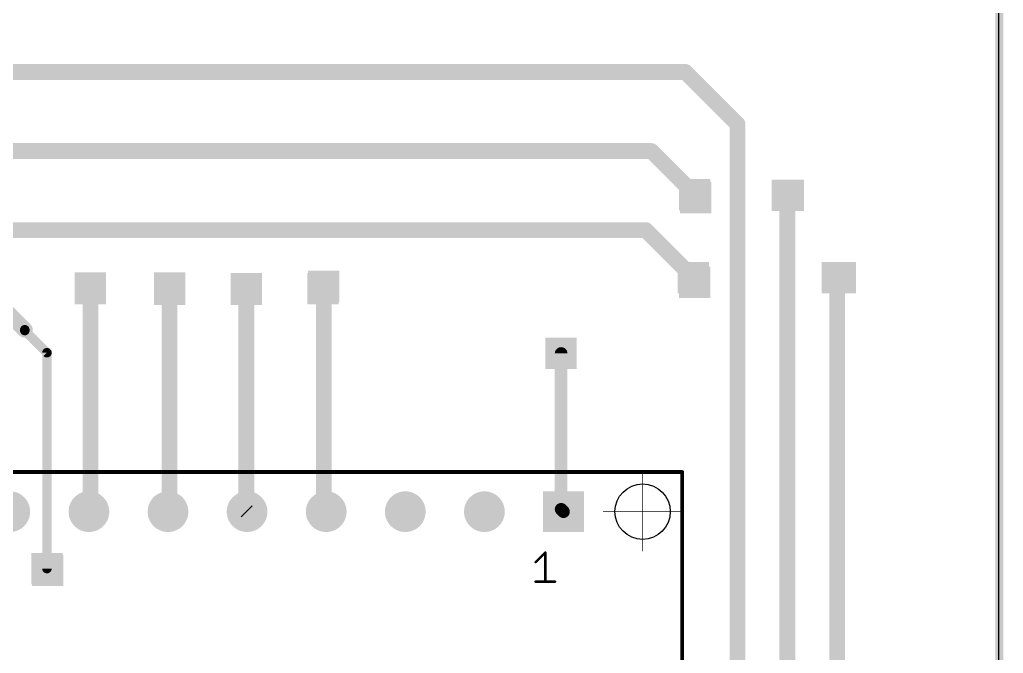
# Model space of a CAD drawing. Extents: x 0 to 165, y 0 to 217.
# Drawn here: x 133.64 to 165.23, y 116.1 to 136.45 of the extents above; entities that cross this region are included whole.
import ezdxf

# ---------------------------------------------------------------- set-up
doc = ezdxf.new("R2010")
doc.units = 0
for name, color, linetype in [('16', 175, 'CONTINUOUS'), ('17', 82, 'CONTINUOUS'), ('18', 82, 'CONTINUOUS'), ('20', 7, 'CONTINUOUS'), ('21', 253, 'CONTINUOUS')]:
    doc.layers.add(name, color=color, linetype=linetype)

# ---------------------------------------------------------------- blocks, each defined once
blk = doc.blocks.new('SQUAREP')
blk.add_solid([(-0.5, -0.5), (0.5, -0.5), (-0.5, 0.5), (0.5, 0.5)])
blk = doc.blocks.new('ROUNDP')
at = {"const_width": 0.5}
blk.add_lwpolyline([(0, -0.25, 1), (0, 0.25, 1), (0, -0.25)], format="xyb", dxfattribs=at)
blk = doc.blocks.new('SQUAREV')
blk.add_solid([(-0.5, -0.5), (0.5, -0.5), (-0.5, 0.5), (0.5, 0.5)])

msp = doc.modelspace()

# ---------------------------------------------------------------- linework, layer by layer
at = {"layer": '16'}
for points, const_width in [([(165.1, 217.17), (165.1, 0)], 0.254), ([(88.646, 134.7724), (155.0162, 134.7724)], 0.508), ([(155.0162, 134.7724), (156.6926, 133.096)], 0.508), ([(156.6926, 133.096), (156.6926, 96.4946)], 0.508), ([(88.646, 132.2324), (153.924, 132.2324)], 0.508), ([(153.924, 132.2324), (155.321, 130.8354)], 0.508), ([(158.2928, 130.81), (158.2928, 96.6724)], 0.508), ([(88.646, 129.6924), (153.7462, 129.6924)], 0.508), ([(153.7462, 129.6924), (155.2702, 128.1684)], 0.508), ([(159.893, 128.1684), (159.893, 98.4504)], 0.508), ([(135.9154, 127.8128), (135.9154, 120.7008)], 0.508), ([(138.4554, 127.7874), (138.4554, 120.7008)], 0.508), ([(140.9192, 127.7874), (140.9192, 120.6754)], 0.508), ([(143.4084, 127.889), (143.4084, 120.7262)], 0.508), ([(133.0198, 127.2794), (133.8072, 126.492)], 0.508), ([(133.8072, 126.492), (133.8072, 126.4666)], 0.3048), ([(133.8072, 126.4666), (134.5184, 125.7554)], 0.3048), ([(134.5184, 125.7554), (134.5184, 118.8212)], 0.3048), ([(151.0284, 125.73), (151.0284, 120.7262)], 0.4064), ([(143.4084, 120.7262), (143.4846, 120.65)], 0.508), ([(135.9154, 120.7008), (135.8646, 120.65)], 0.508), ([(138.4554, 120.7008), (138.4046, 120.65)], 0.508), ([(140.9192, 120.6754), (140.9446, 120.65)], 0.508), ([(151.0284, 120.7262), (151.1046, 120.65)], 0.4064)]:
    msp.add_lwpolyline(points, dxfattribs=dict(at, const_width=const_width))
for points, const_width in [([(155.106, 134.8622, 1), (154.9264, 134.6826)], 0.254), ([(155.0162, 134.6454, 1), (155.0162, 134.8994)], 0.254), ([(156.8196, 133.096, 1), (156.5656, 133.096)], 0.254), ([(156.6028, 133.0062, 1), (156.7824, 133.1858)], 0.254), ([(154.0138, 132.3222, 1), (153.8342, 132.1426)], 0.254), ([(153.924, 132.1054, 1), (153.924, 132.3594)], 0.254), ([(155.2312, 130.7456, 1), (155.4108, 130.9252)], 0.254), ([(158.4198, 130.81, 1), (158.1658, 130.81)], 0.254), ([(153.836, 129.7822, 1), (153.6564, 129.6026)], 0.254), ([(153.7462, 129.5654, 1), (153.7462, 129.8194)], 0.254), ([(155.1804, 128.0786, 1), (155.36, 128.2582)], 0.254), ([(160.02, 128.1684, 1), (159.766, 128.1684)], 0.254), ([(136.0424, 127.8128, 1), (135.7884, 127.8128)], 0.254), ([(138.5824, 127.7874, 1), (138.3284, 127.7874)], 0.254), ([(141.0462, 127.7874, 1), (140.7922, 127.7874)], 0.254), ([(143.5354, 127.889, 1), (143.2814, 127.889)], 0.254), ([(133.7174, 126.4022, 1), (133.897, 126.5818)], 0.254), ([(133.8834, 126.492, 1), (133.731, 126.492)], 0.1524), ([(133.8611, 126.5205, 1), (133.7533, 126.4127)], 0.1524), ([(133.731, 126.4666, 1), (133.8834, 126.4666)], 0.1524), ([(134.5946, 125.7554, 1), (134.4422, 125.7554)], 0.1524), ([(134.4645, 125.7015, 1), (134.5723, 125.8093)], 0.1524), ([(151.13, 125.73, 1), (150.9268, 125.73)], 0.2032), ([(143.4982, 120.816, 1), (143.3186, 120.6364)], 0.254), ([(135.7748, 120.7398, 1), (135.9544, 120.5602)], 0.254), ([(135.7884, 120.7008, 1), (136.0424, 120.7008)], 0.254), ([(136.0052, 120.611, 1), (135.8256, 120.7906)], 0.254), ([(138.3148, 120.7398, 1), (138.4944, 120.5602)], 0.254), ([(138.3284, 120.7008, 1), (138.5824, 120.7008)], 0.254), ([(138.5452, 120.611, 1), (138.3656, 120.7906)], 0.254), ([(141.009, 120.7652, 1), (140.8294, 120.5856)], 0.254), ([(140.7922, 120.6754, 1), (141.0462, 120.6754)], 0.254), ([(140.8548, 120.5602, 1), (141.0344, 120.7398)], 0.254), ([(143.2814, 120.7262, 1), (143.5354, 120.7262)], 0.254), ([(143.3948, 120.5602, 1), (143.5744, 120.7398)], 0.254), ([(150.9268, 120.7262, 1), (151.13, 120.7262)], 0.2032), ([(151.1002, 120.798, 1), (150.9566, 120.6544)], 0.2032), ([(151.0328, 120.5782, 1), (151.1764, 120.7218)], 0.2032), ([(134.4422, 118.8212, 1), (134.5946, 118.8212)], 0.1524)]:
    msp.add_lwpolyline(points, format="xyb", dxfattribs=dict(at, const_width=const_width))
at = {"layer": '20'}
msp.add_line((165.08, 0), (165.08, 216.84), dxfattribs=at)
msp.add_circle((153.6446, 120.65), 0.889, dxfattribs=at)
at = {"layer": '21'}
for points, const_width in [([(113.0046, 121.92), (153.6446, 121.92)], 0.127), ([(153.6446, 121.92), (154.9146, 121.92)], 0.127), ([(153.6446, 119.38), (153.6446, 121.92)], 0.0159), ([(154.9146, 121.92), (154.9146, 120.65)], 0.127), ([(154.9146, 120.65), (152.3746, 120.65)], 0.0159), ([(154.9146, 120.65), (154.9146, 110.49)], 0.127), ([(150.2072, 119.0292), (150.5207, 119.3427)], 0.0762), ([(150.5207, 119.3427), (150.5207, 118.4021)], 0.0762), ([(150.2072, 118.4021), (150.8342, 118.4021)], 0.0762)]:
    msp.add_lwpolyline(points, dxfattribs=dict(at, const_width=const_width))
for points, const_width in [([(153.6446, 121.9518, 1), (153.6446, 121.8882)], 0.0635), ([(153.6446, 121.8882, 1), (153.6446, 121.9518)], 0.0635), ([(153.6486, 121.92, 1), (153.6406, 121.92)], 0.0079), ([(154.9463, 121.92, 1), (154.8829, 121.92)], 0.0635), ([(154.9146, 121.8882, 1), (154.9146, 121.9518)], 0.0635), ([(152.3746, 120.654, 1), (152.3746, 120.646)], 0.0079), ([(154.9463, 120.65, 1), (154.8829, 120.65)], 0.0635), ([(154.8829, 120.65, 1), (154.9463, 120.65)], 0.0635), ([(154.9146, 120.646, 1), (154.9146, 120.654)], 0.0079), ([(150.5398, 119.3427, 1), (150.5017, 119.3427)], 0.0381), ([(150.5342, 119.3292, 1), (150.5072, 119.3562)], 0.0381), ([(153.6406, 119.38, 1), (153.6486, 119.38)], 0.0079), ([(150.1937, 119.0426, 1), (150.2207, 119.0157)], 0.0381), ([(150.2072, 118.4211, 1), (150.2072, 118.3831)], 0.0381), ([(150.5017, 118.4021, 1), (150.5398, 118.4021)], 0.0381), ([(150.8342, 118.3831, 1), (150.8342, 118.4211)], 0.0381)]:
    msp.add_lwpolyline(points, format="xyb", dxfattribs=dict(at, const_width=const_width))

# ---------------------------------------------------------------- block references
at = {"layer": '17', "xscale": 1.308, "yscale": 1.308, "rotation": 180}
for name, p in [('ROUNDP', (133.3246, 120.65)), ('ROUNDP', (135.8646, 120.65)), ('ROUNDP', (138.4046, 120.65)), ('ROUNDP', (140.9446, 120.65)), ('ROUNDP', (143.4846, 120.65)), ('ROUNDP', (146.0246, 120.65)), ('ROUNDP', (148.5646, 120.65)), ('SQUAREP', (151.1046, 120.65))]:
    msp.add_blockref(name, p, dxfattribs=at)
at = {"layer": '18', "xscale": 1.0064, "yscale": 1.0064}
for p in [(155.321, 130.8354), (155.3464, 130.7338), (158.2928, 130.81), (158.3182, 130.81), (155.2702, 128.1684), (159.893, 128.1684), (159.9946, 128.1684), (135.9154, 127.8382), (135.9154, 127.8128), (138.4554, 127.8382), (138.4554, 127.7874), (140.9192, 127.8128), (140.9192, 127.7874), (143.383, 127.8128), (143.4084, 127.889), (155.321, 128.016), (151.0284, 125.73), (134.5184, 118.8212), (134.5438, 118.7704)]:
    msp.add_blockref('SQUAREV', p, dxfattribs=at)

doc.saveas('drawing.dxf')
